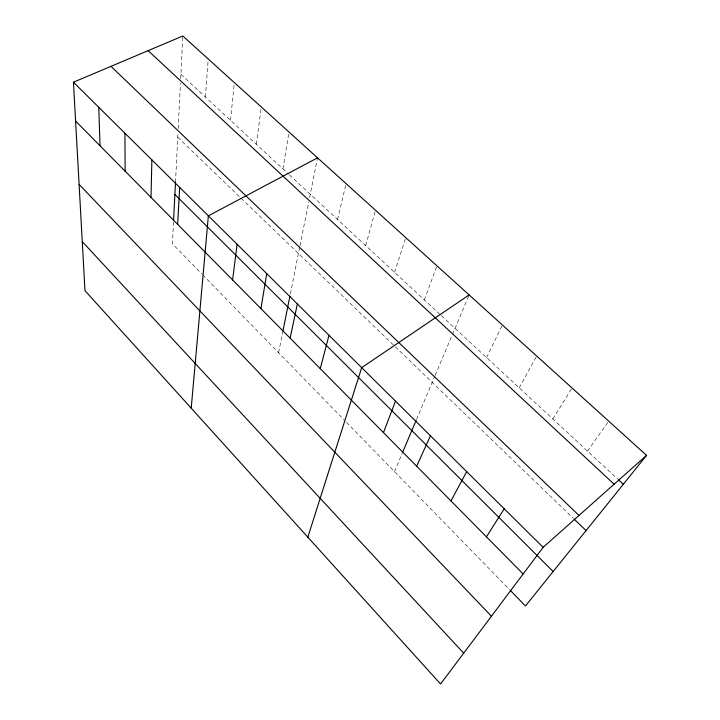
<?xml version="1.0" encoding="UTF-8"?>
<svg xmlns="http://www.w3.org/2000/svg" width="720" height="720" viewBox="0 0 720 720"><rect width="100%" height="100%" fill="white"/><g stroke="black" fill="none" stroke-linecap="round" stroke-linejoin="round"><path stroke-width="0.54" stroke-dasharray="3.6 2.7" d="M173.511 221.985L172.422 243.792L201.906 274.05M175.5 182.241L177.966 132.885M178.182 128.538L180.45 83.286M180.675 78.813L182.808 36M205.362 97.011L208.233 58.986M230.499 120.303L234.27 83.745M256.347 144.252L261.297 106.974M282.933 168.885L289.008 132.03M278.604 352.728L283.041 330.516M290.34 294.021L299.754 246.888M299.97 245.79L308.745 201.888M309.618 197.505L317.547 157.842M337.581 219.528L346.077 183.636M365.679 245.556L375.462 210.213M394.587 272.349L405.738 237.591M424.359 299.934L436.95 265.824M394.479 471.6L402.867 451.746M416.511 419.472L434.736 376.353M435.159 375.354L452.061 335.349M452.484 334.35L469.143 294.93M486.621 357.633L502.362 324.972M519.201 387.828L536.661 355.986M552.816 418.968L572.085 388.026M587.493 451.107L608.697 421.137M180.891 74.34L288.558 174.105M289.368 174.852L440.496 314.892M441.306 315.639L617.607 479.007M177.75 137.232L240.219 197.415M241.029 198.189L573.354 518.337M202.68 274.842L344.151 419.967M346.473 422.343L509.391 589.482"/><path stroke-width="1.08" d="M151.002 197.361L151.884 159.894M173.619 219.807L175.5 182.241M177.651 224.334L179.685 187.425M191.214 408.177L208.359 215.829L317.547 157.842M232.605 279.945L237.096 244.278M260.928 308.61L266.742 273.636M283.041 330.516L289.908 296.172M290.133 338.166L297.36 303.957M320.265 368.658L328.986 335.277M307.836 537.183L361.674 367.65L469.143 294.93M383.472 432.621L395.487 401.13M402.867 451.746L416.088 420.48M416.655 466.2L430.47 435.771M450.954 500.913L466.695 471.645M486.432 536.814L504.234 508.815M646.56 455.373L543.141 547.344L440.559 684L84.978 290.664L73.44 82.215L182.808 36L646.56 455.373L525.465 605.961L510.156 590.265M618.426 479.763L623.304 484.29M148.149 50.652L614.133 484.209M110.988 66.348L579.015 515.439M574.146 519.102L586.071 530.586M73.44 82.215L543.141 547.344M174.888 194.436L553.158 571.518M75.591 121.05L523.152 573.975M79.101 184.392L491.436 616.221M82.26 241.596L463.698 653.175M98.802 107.334L99.999 145.755M124.938 133.218L125.127 171.18"/></g></svg>
